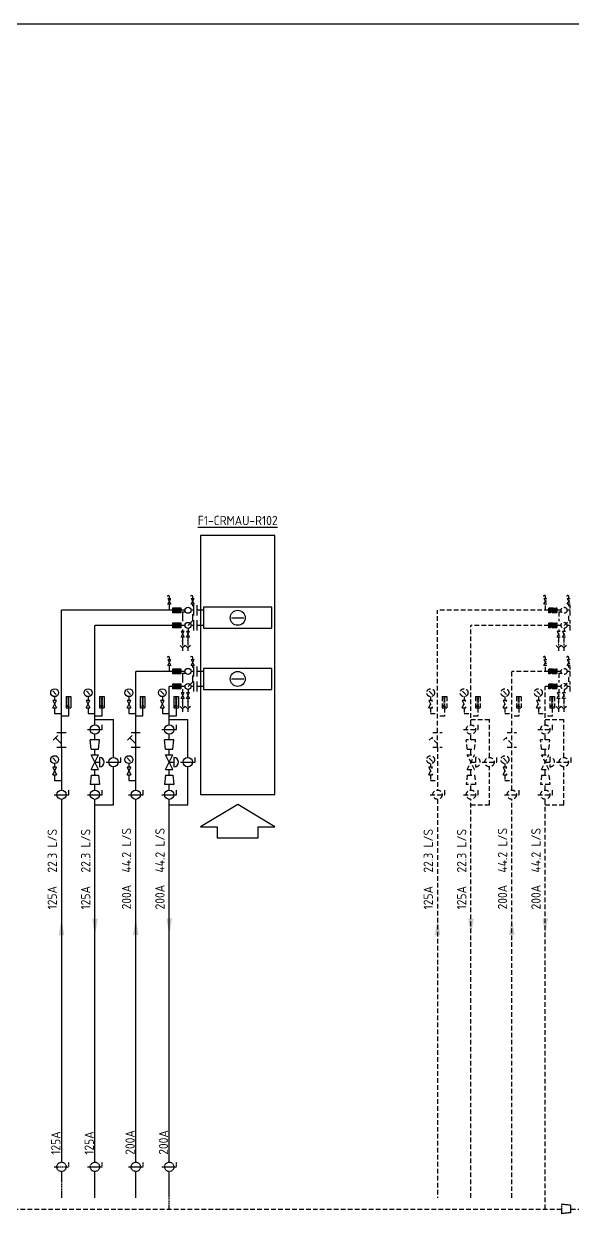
# Model space of a CAD drawing. Extents: x 41012 to 42076, y 83851 to 85507.
# Drawn here: x 41744.8 to 41892.4, y 85186.7 to 85507.1 of the extents above; entities that cross this region are included whole.
import ezdxf
from ezdxf.enums import TextEntityAlignment as Align

# ---------------------------------------------------------------- set-up
doc = ezdxf.new("R2010")
doc.units = 0
doc.header["$LTSCALE"] = 10
doc.linetypes.add('HIDDEN2', pattern=[0.1875, 0.125, -0.0625])
for name, color, linetype in [('DETL-TXT', 4, 'Continuous'), ('M-EQ-MAU', 22, 'Continuous'), ('M-EQPM-TXT', 4, 'Continuous'), ('M-PIPE-CHWR13', 94, 'Continuous'), ('M-PIPE-CHWR20', 110, 'Continuous'), ('M-PIPE-CHWS12', 130, 'Continuous'), ('M-PIPE-CHWS5', 160, 'Continuous'), ('M-PIPE-FITTING', 2, 'Continuous')]:
    doc.layers.add(name, color=color, linetype=linetype)
doc.styles.add('AA-TXT', font='isocp.shx', dxfattribs={"bigfont": 'chineset.shx'})

# ---------------------------------------------------------------- blocks, each defined once
blk = doc.blocks.new('DIM3')
blk.add_solid([(40, -6.7), (40, 6.7), (0, 0)])

msp = doc.modelspace()

# ---------------------------------------------------------------- hatches: boundary and pattern name
at = {"layer": 'M-PIPE-FITTING'}
h = msp.add_hatch(dxfattribs=at)
h.set_pattern_fill('ANSI37', color=256, scale=2.66144, style=0)
h.set_pattern_definition([(45, (41650.7903, 85160.6209), (-0.2352403, 0.2352403), []), (135, (41650.7903, 85160.6209), (-0.2352403, -0.2352403), [])])
h.paths.add_polyline_path([(41784.951, 85350.091), (41787.08, 85350.091), (41787.08, 85348.758), (41784.951, 85348.758)])
h = msp.add_hatch(dxfattribs=at)
h.set_pattern_fill('ANSI37', color=256, scale=2.66144, style=0)
h.set_pattern_definition([(45, (41650.7903, 85156.5709), (-0.2352403, 0.2352403), []), (135, (41650.7903, 85156.5709), (-0.2352403, -0.2352403), [])])
h.paths.add_polyline_path([(41784.951, 85346.041), (41787.08, 85346.041), (41787.08, 85344.708), (41784.951, 85344.708)])
h = msp.add_hatch(dxfattribs=at)
h.set_pattern_fill('ANSI37', color=256, scale=2.66144, style=0)
h.set_pattern_definition([(45, (41650.7903, 85144.18128), (-0.2352403, 0.2352403), []), (135, (41650.7903, 85144.18128), (-0.2352403, -0.2352403), [])])
h.paths.add_polyline_path([(41784.951, 85333.652), (41787.08, 85333.652), (41787.08, 85332.318), (41784.951, 85332.318)])
h = msp.add_hatch(dxfattribs=at)
h.set_pattern_fill('ANSI37', color=256, scale=2.66144, style=0)
h.set_pattern_definition([(45, (41650.7903, 85140.13128), (-0.2352403, 0.2352403), []), (135, (41650.7903, 85140.13128), (-0.2352403, -0.2352403), [])])
h.paths.add_polyline_path([(41784.951, 85329.602), (41787.08, 85329.602), (41787.08, 85328.268), (41784.951, 85328.268)])

# ---------------------------------------------------------------- linework, layer by layer
at = {"color": 252}
for points in [[(41888.523, 85341.383), (41889.014, 85341.383), (41888.768, 85339.91)], [(41889.969, 85341.383), (41890.46, 85341.383), (41890.215, 85339.91)], [(41888.523, 85324.943), (41889.014, 85324.943), (41888.768, 85323.47)], [(41889.969, 85324.943), (41890.46, 85324.943), (41890.215, 85323.47)]]:
    msp.add_solid(points, dxfattribs=at)
at = {"layer": 'DEFPOINTS', "color": 1}
msp.add_lwpolyline([(41365.567, 85507.146), (42076.347, 85507.146), (42076.347, 84936.686), (41365.567, 84936.686)], close=True, dxfattribs=at)
at = {"layer": 'M-EQ-MAU'}
for p, q in [((41791.5, 85348.066), (41791.5, 85350.783)), ((41793.189, 85349.425), (41791.5, 85349.425)), ((41791.5, 85344.016), (41791.5, 85346.733)), ((41793.189, 85345.375), (41791.5, 85345.375)), ((41800.705, 85347.4), (41804.072, 85347.4)), ((41791.5, 85331.626), (41791.5, 85334.344)), ((41793.189, 85332.985), (41791.5, 85332.985)), ((41791.5, 85327.576), (41791.5, 85330.294)), ((41800.705, 85330.96), (41804.072, 85330.96)), ((41793.189, 85328.935), (41791.5, 85328.935))]:
    msp.add_line(p, q, dxfattribs=at)
for points in [[(41812.389, 85299.867), (41812.389, 85369.57), (41792.389, 85369.57), (41792.389, 85299.867)], [(41811.589, 85350.221), (41793.189, 85350.221), (41793.189, 85344.578), (41811.589, 85344.578)], [(41811.589, 85333.781), (41793.189, 85333.781), (41793.189, 85328.139), (41811.589, 85328.139)], [(41796.864, 85291.22), (41796.864, 85288.199), (41807.913, 85288.199), (41807.913, 85291.22), (41812.389, 85291.22), (41802.389, 85297.182), (41792.389, 85291.22)]]:
    msp.add_lwpolyline(points, close=True, dxfattribs=at)
for centre in [(41802.389, 85347.4), (41802.389, 85330.96)]:
    msp.add_circle(centre, 2.02, dxfattribs=at)
at = {"layer": 'M-PIPE-CHWR13'}
for p, q in [((41763.951, 85318.59), (41763.951, 85345.375)), ((41784.951, 85345.375), (41763.951, 85345.375)), ((41788.208, 85345.375), (41787.08, 85345.375)), ((41790.618, 85345.375), (41789.824, 85345.375)), ((41790.618, 85344.016), (41790.618, 85346.733)), ((41763.951, 85320.09), (41768.941, 85320.09)), ((41768.941, 85309.835), (41768.941, 85320.09)), ((41763.951, 85314.59), (41763.951, 85316.09)), ((41763.951, 85310.585), (41763.951, 85312.085)), ((41768.941, 85297.081), (41768.941, 85307.335)), ((41763.951, 85305.085), (41763.951, 85306.585)), ((41763.951, 85301.081), (41763.951, 85302.581)), ((41763.951, 85201.001), (41763.951, 85298.581)), ((41763.951, 85297.081), (41768.941, 85297.081))]:
    msp.add_line(p, q, dxfattribs=at)
at = {"layer": 'M-PIPE-CHWR13', "color": 252, "linetype": 'HIDDEN2'}
for p, q in [((41865.171, 85318.59), (41865.171, 85345.375)), ((41886.171, 85345.375), (41865.171, 85345.375)), ((41889.428, 85345.375), (41888.301, 85345.375)), ((41891.839, 85345.375), (41891.044, 85345.375)), ((41891.839, 85344.016), (41891.839, 85346.733)), ((41865.171, 85320.09), (41870.162, 85320.09)), ((41870.162, 85309.835), (41870.162, 85320.09)), ((41865.171, 85314.59), (41865.171, 85316.09)), ((41865.171, 85310.585), (41865.171, 85312.085)), ((41870.162, 85297.081), (41870.162, 85307.335)), ((41865.171, 85305.085), (41865.171, 85306.585)), ((41865.171, 85301.081), (41865.171, 85302.581)), ((41865.171, 85191.375), (41865.171, 85298.581)), ((41865.171, 85297.081), (41870.162, 85297.081))]:
    msp.add_line(p, q, dxfattribs=at)
at = {"layer": 'M-PIPE-CHWR13', "color": 252, "linetype": 'HIDDEN2', "ltscale": 0.1}
msp.add_line((41763.951, 85191.375), (41763.951, 85198.501), dxfattribs=at)
at = {"layer": 'M-PIPE-CHWR13'}
msp.add_circle((41789.016, 85345.375), 0.808, dxfattribs=at)
at = {"layer": 'M-PIPE-CHWR13', "color": 252, "linetype": 'HIDDEN2'}
msp.add_circle((41890.236, 85345.375), 0.808, dxfattribs=at)
at = {"layer": 'M-PIPE-CHWR13'}
msp.add_solid([(41764.701, 85266.493), (41763.951, 85261.993), (41763.201, 85266.493)], dxfattribs=at)
at = {"layer": 'M-PIPE-CHWR13', "color": 252, "linetype": 'HIDDEN2'}
msp.add_solid([(41865.921, 85266.493), (41865.171, 85261.993), (41864.421, 85266.493)], dxfattribs=at)
at = {"layer": 'M-PIPE-CHWR20'}
for p, q in [((41790.618, 85327.576), (41790.618, 85330.294)), ((41784.951, 85328.935), (41783.951, 85328.935)), ((41783.951, 85318.59), (41783.951, 85328.935)), ((41788.208, 85328.935), (41787.08, 85328.935)), ((41790.618, 85328.935), (41789.824, 85328.935)), ((41783.951, 85320.09), (41788.941, 85320.09)), ((41788.941, 85309.835), (41788.941, 85320.09)), ((41783.951, 85314.59), (41783.951, 85316.09)), ((41783.951, 85310.585), (41783.951, 85312.085)), ((41788.941, 85297.081), (41788.941, 85307.335)), ((41783.951, 85305.085), (41783.951, 85306.585)), ((41783.951, 85301.081), (41783.951, 85302.581)), ((41783.951, 85201.001), (41783.951, 85298.581)), ((41783.951, 85297.081), (41788.941, 85297.081))]:
    msp.add_line(p, q, dxfattribs=at)
at = {"layer": 'M-PIPE-CHWR20', "color": 252, "linetype": 'HIDDEN2'}
for p, q in [((41891.839, 85327.576), (41891.839, 85330.294)), ((41886.171, 85328.935), (41885.171, 85328.935)), ((41885.171, 85318.59), (41885.171, 85328.935)), ((41889.428, 85328.935), (41888.301, 85328.935)), ((41891.839, 85328.935), (41891.044, 85328.935)), ((41885.171, 85320.09), (41890.162, 85320.09)), ((41890.162, 85309.835), (41890.162, 85320.09)), ((41885.171, 85314.59), (41885.171, 85316.09)), ((41885.171, 85310.585), (41885.171, 85312.085)), ((41890.162, 85297.081), (41890.162, 85307.335)), ((41885.171, 85305.085), (41885.171, 85306.585)), ((41885.171, 85301.081), (41885.171, 85302.581)), ((41885.171, 85188.402), (41885.171, 85298.581)), ((41885.171, 85297.081), (41890.162, 85297.081)), ((41498.285, 85188.402), (41889.556, 85188.402)), ((41892.061, 85188.402), (41996.201, 85188.402))]:
    msp.add_line(p, q, dxfattribs=at)
at = {"layer": 'M-PIPE-CHWR20', "color": 252, "linetype": 'HIDDEN2', "ltscale": 0.1}
msp.add_line((41783.951, 85188.402), (41783.951, 85198.501), dxfattribs=at)
at = {"layer": 'M-PIPE-CHWR20'}
msp.add_circle((41789.016, 85328.935), 0.808, dxfattribs=at)
at = {"layer": 'M-PIPE-CHWR20', "color": 252, "linetype": 'HIDDEN2'}
msp.add_circle((41890.236, 85328.935), 0.808, dxfattribs=at)
at = {"layer": 'M-PIPE-CHWR20'}
msp.add_solid([(41784.701, 85266.591), (41783.951, 85262.091), (41783.201, 85266.591)], dxfattribs=at)
at = {"layer": 'M-PIPE-CHWR20', "color": 252, "linetype": 'HIDDEN2'}
msp.add_solid([(41885.921, 85266.591), (41885.171, 85262.091), (41884.421, 85266.591)], dxfattribs=at)
at = {"layer": 'M-PIPE-CHWS12'}
for p, q in [((41774.951, 85316.585), (41774.951, 85332.985)), ((41784.951, 85332.985), (41774.951, 85332.985)), ((41788.208, 85332.985), (41787.08, 85332.985)), ((41790.618, 85332.985), (41789.824, 85332.985)), ((41790.618, 85331.626), (41790.618, 85334.344)), ((41774.951, 85301.081), (41774.951, 85312.586)), ((41774.951, 85201.001), (41774.951, 85298.581))]:
    msp.add_line(p, q, dxfattribs=at)
at = {"layer": 'M-PIPE-CHWS12', "color": 252, "linetype": 'HIDDEN2'}
for p, q in [((41876.171, 85316.585), (41876.171, 85332.985)), ((41886.171, 85332.985), (41876.171, 85332.985)), ((41889.428, 85332.985), (41888.301, 85332.985)), ((41891.839, 85332.985), (41891.044, 85332.985)), ((41891.839, 85331.626), (41891.839, 85334.344)), ((41876.171, 85301.081), (41876.171, 85312.586)), ((41876.171, 85191.375), (41876.171, 85298.581))]:
    msp.add_line(p, q, dxfattribs=at)
at = {"layer": 'M-PIPE-CHWS12', "color": 252, "linetype": 'HIDDEN2', "ltscale": 0.1}
msp.add_line((41774.951, 85191.375), (41774.951, 85198.501), dxfattribs=at)
at = {"layer": 'M-PIPE-CHWS12'}
msp.add_circle((41789.016, 85332.985), 0.808, dxfattribs=at)
at = {"layer": 'M-PIPE-CHWS12', "color": 252, "linetype": 'HIDDEN2'}
msp.add_circle((41890.236, 85332.985), 0.808, dxfattribs=at)
at = {"layer": 'M-PIPE-CHWS12'}
msp.add_solid([(41775.701, 85262.091), (41774.951, 85266.591), (41774.201, 85262.091)], dxfattribs=at)
at = {"layer": 'M-PIPE-CHWS12', "color": 252, "linetype": 'HIDDEN2'}
msp.add_solid([(41876.921, 85262.091), (41876.171, 85266.591), (41875.421, 85262.091)], dxfattribs=at)
at = {"layer": 'M-PIPE-CHWS5'}
for p, q in [((41754.951, 85316.585), (41754.951, 85349.425)), ((41784.951, 85349.425), (41754.951, 85349.425)), ((41788.208, 85349.425), (41787.08, 85349.425)), ((41790.618, 85349.425), (41789.824, 85349.425)), ((41790.618, 85348.066), (41790.618, 85350.783)), ((41754.951, 85312.586), (41754.951, 85301.081)), ((41754.951, 85298.581), (41754.951, 85201.001))]:
    msp.add_line(p, q, dxfattribs=at)
at = {"layer": 'M-PIPE-CHWS5', "color": 252, "linetype": 'HIDDEN2'}
for p, q in [((41856.171, 85316.585), (41856.171, 85349.425)), ((41886.171, 85349.425), (41856.171, 85349.425)), ((41889.428, 85349.425), (41888.301, 85349.425)), ((41891.839, 85349.425), (41891.044, 85349.425)), ((41891.839, 85348.066), (41891.839, 85350.783)), ((41856.171, 85312.586), (41856.171, 85301.081)), ((41856.171, 85298.581), (41856.171, 85191.375))]:
    msp.add_line(p, q, dxfattribs=at)
at = {"layer": 'M-PIPE-CHWS5', "color": 252, "linetype": 'HIDDEN2', "ltscale": 0.1}
msp.add_line((41754.951, 85198.501), (41754.951, 85191.375), dxfattribs=at)
at = {"layer": 'M-PIPE-CHWS5'}
msp.add_circle((41789.016, 85349.425), 0.808, dxfattribs=at)
at = {"layer": 'M-PIPE-CHWS5', "color": 252, "linetype": 'HIDDEN2'}
msp.add_circle((41890.236, 85349.425), 0.808, dxfattribs=at)
at = {"layer": 'M-PIPE-CHWS5'}
msp.add_solid([(41755.701, 85261.993), (41754.951, 85266.493), (41754.201, 85261.993)], dxfattribs=at)
at = {"layer": 'M-PIPE-CHWS5', "color": 252, "linetype": 'HIDDEN2'}
msp.add_solid([(41856.921, 85261.993), (41856.171, 85266.493), (41855.421, 85261.993)], dxfattribs=at)
at = {"layer": 'M-PIPE-FITTING'}
for p, q in [((41783.616, 85351.025), (41784.416, 85352.624)), ((41783.616, 85352.624), (41784.416, 85351.025)), ((41783.616, 85352.624), (41784.416, 85352.624)), ((41784.016, 85352.624), (41784.016, 85353.133)), ((41789.888, 85352.624), (41790.688, 85352.624)), ((41789.888, 85351.025), (41790.688, 85352.624)), ((41789.888, 85352.624), (41790.688, 85351.025)), ((41790.288, 85352.624), (41790.288, 85353.133)), ((41784.416, 85351.025), (41783.616, 85351.025)), ((41784.016, 85349.425), (41784.016, 85351.025)), ((41787.569, 85348.968), (41788.349, 85348.968)), ((41787.569, 85348.968), (41787.569, 85346.455)), ((41790.688, 85351.025), (41789.888, 85351.025)), ((41790.288, 85350.505), (41790.288, 85351.025)), ((41790.288, 85346.647), (41790.288, 85348.345)), ((41789.016, 85345.375), (41790.288, 85346.647)), ((41787.17, 85343.775), (41787.969, 85342.175)), ((41787.17, 85342.175), (41787.969, 85343.775)), ((41787.17, 85343.775), (41787.969, 85343.775)), ((41787.969, 85342.175), (41787.17, 85342.175)), ((41787.548, 85342.175), (41787.548, 85339.91)), ((41787.569, 85344.295), (41787.569, 85343.775)), ((41788.616, 85343.775), (41789.416, 85342.175)), ((41788.616, 85342.175), (41789.416, 85343.775)), ((41788.616, 85343.775), (41789.416, 85343.775)), ((41789.416, 85342.175), (41788.616, 85342.175)), ((41788.994, 85342.175), (41788.994, 85339.91)), ((41789.016, 85344.567), (41789.016, 85343.775)), ((41786.858, 85339.97), (41787.548, 85339.346)), ((41788.238, 85339.97), (41787.548, 85339.346)), ((41787.548, 85339.346), (41787.548, 85338.523)), ((41788.305, 85339.97), (41788.994, 85339.346)), ((41789.684, 85339.97), (41788.994, 85339.346)), ((41788.994, 85339.346), (41788.994, 85338.523)), ((41783.616, 85336.185), (41784.416, 85336.185)), ((41783.616, 85336.185), (41784.416, 85334.585)), ((41783.616, 85334.585), (41784.416, 85336.185)), ((41784.016, 85336.185), (41784.016, 85336.693)), ((41789.888, 85336.185), (41790.688, 85336.185)), ((41789.888, 85336.185), (41790.688, 85334.585)), ((41789.888, 85334.585), (41790.688, 85336.185)), ((41790.288, 85336.185), (41790.288, 85336.693)), ((41784.416, 85334.585), (41783.616, 85334.585)), ((41784.016, 85332.985), (41784.016, 85334.585)), ((41787.569, 85332.528), (41788.349, 85332.528)), ((41787.569, 85332.528), (41787.569, 85330.015)), ((41790.688, 85334.585), (41789.888, 85334.585)), ((41790.288, 85334.065), (41790.288, 85334.585)), ((41789.016, 85328.935), (41790.288, 85330.208)), ((41790.288, 85330.208), (41790.288, 85331.905)), ((41753.561, 85326.8), (41752.641, 85327.719)), ((41753.103, 85326.196), (41753.103, 85325.194)), ((41756.172, 85326.209), (41757.428, 85326.209)), ((41756.172, 85326.209), (41756.172, 85323.194)), ((41756.8, 85325.948), (41756.8, 85323.877)), ((41757.428, 85326.209), (41757.428, 85323.194)), ((41762.561, 85326.8), (41761.641, 85327.719)), ((41762.103, 85326.196), (41762.103, 85325.194)), ((41765.172, 85326.209), (41766.428, 85326.209)), ((41765.172, 85326.209), (41765.172, 85323.194)), ((41765.8, 85325.948), (41765.8, 85323.877)), ((41766.428, 85326.209), (41766.428, 85323.194)), ((41773.561, 85326.8), (41772.641, 85327.719)), ((41773.103, 85326.196), (41773.103, 85325.194)), ((41776.172, 85326.209), (41777.428, 85326.209)), ((41776.172, 85326.209), (41776.172, 85323.194)), ((41776.8, 85325.948), (41776.8, 85323.877)), ((41777.428, 85326.209), (41777.428, 85323.194)), ((41782.561, 85326.8), (41781.641, 85327.719)), ((41782.103, 85326.196), (41782.103, 85325.194)), ((41785.172, 85326.209), (41786.428, 85326.209)), ((41785.172, 85326.209), (41785.172, 85323.194)), ((41785.8, 85325.948), (41785.8, 85323.877)), ((41786.428, 85326.209), (41786.428, 85323.194)), ((41787.17, 85325.735), (41787.969, 85327.335)), ((41787.17, 85327.335), (41787.969, 85325.735)), ((41787.17, 85327.335), (41787.969, 85327.335)), ((41787.569, 85328.184), (41787.569, 85327.335)), ((41788.616, 85325.735), (41789.416, 85327.335)), ((41788.616, 85327.335), (41789.416, 85325.735)), ((41788.616, 85327.335), (41789.416, 85327.335)), ((41789.016, 85328.127), (41789.016, 85327.335)), ((41753.602, 85325.194), (41752.603, 85325.194)), ((41752.603, 85323.194), (41753.602, 85325.194)), ((41752.603, 85325.194), (41753.602, 85323.194)), ((41752.603, 85323.194), (41753.602, 85323.194)), ((41753.103, 85323.194), (41753.103, 85321.69)), ((41756.172, 85323.194), (41757.428, 85323.194)), ((41756.549, 85325.803), (41757.051, 85325.803)), ((41756.549, 85325.301), (41757.051, 85325.301)), ((41756.549, 85324.798), (41757.051, 85324.798)), ((41756.549, 85324.296), (41757.051, 85324.296)), ((41756.8, 85323.194), (41756.8, 85320.965)), ((41762.602, 85325.194), (41761.603, 85325.194)), ((41761.603, 85323.194), (41762.602, 85325.194)), ((41761.603, 85325.194), (41762.602, 85323.194)), ((41761.603, 85323.194), (41762.602, 85323.194)), ((41762.103, 85323.194), (41762.103, 85321.69)), ((41765.172, 85323.194), (41766.428, 85323.194)), ((41765.549, 85325.803), (41766.051, 85325.803)), ((41765.549, 85325.301), (41766.051, 85325.301)), ((41765.549, 85324.798), (41766.051, 85324.798)), ((41765.549, 85324.296), (41766.051, 85324.296)), ((41765.8, 85323.194), (41765.8, 85320.965)), ((41773.602, 85325.194), (41772.603, 85325.194)), ((41772.603, 85323.194), (41773.602, 85325.194)), ((41772.603, 85325.194), (41773.602, 85323.194)), ((41772.603, 85323.194), (41773.602, 85323.194)), ((41773.103, 85323.194), (41773.103, 85321.69)), ((41776.172, 85323.194), (41777.428, 85323.194)), ((41776.549, 85325.803), (41777.051, 85325.803)), ((41776.549, 85325.301), (41777.051, 85325.301)), ((41776.549, 85324.798), (41777.051, 85324.798)), ((41776.549, 85324.296), (41777.051, 85324.296)), ((41776.8, 85323.194), (41776.8, 85320.965)), ((41782.602, 85325.194), (41781.603, 85325.194)), ((41781.603, 85323.194), (41782.602, 85325.194)), ((41781.603, 85325.194), (41782.602, 85323.194)), ((41781.603, 85323.194), (41782.602, 85323.194)), ((41782.103, 85323.194), (41782.103, 85321.69)), ((41785.172, 85323.194), (41786.428, 85323.194)), ((41785.549, 85325.803), (41786.051, 85325.803)), ((41785.549, 85325.301), (41786.051, 85325.301)), ((41785.549, 85324.798), (41786.051, 85324.798)), ((41785.549, 85324.296), (41786.051, 85324.296)), ((41785.8, 85323.194), (41785.8, 85320.965)), ((41786.858, 85323.53), (41787.548, 85322.906)), ((41787.969, 85325.735), (41787.17, 85325.735)), ((41787.548, 85325.735), (41787.548, 85323.47)), ((41788.238, 85323.53), (41787.548, 85322.906)), ((41787.548, 85322.906), (41787.548, 85322.084)), ((41788.305, 85323.53), (41788.994, 85322.906)), ((41789.416, 85325.735), (41788.616, 85325.735)), ((41788.994, 85325.735), (41788.994, 85323.47)), ((41789.684, 85323.53), (41788.994, 85322.906)), ((41788.994, 85322.906), (41788.994, 85322.084)), ((41753.103, 85321.69), (41754.951, 85321.69)), ((41756.8, 85320.965), (41754.951, 85320.965)), ((41762.103, 85321.69), (41763.951, 85321.69)), ((41765.8, 85320.965), (41763.951, 85320.965)), ((41773.103, 85321.69), (41774.951, 85321.69)), ((41776.8, 85320.965), (41774.951, 85320.965)), ((41782.103, 85321.69), (41783.951, 85321.69)), ((41785.8, 85320.965), (41783.951, 85320.965)), ((41753.699, 85316.585), (41756.174, 85316.585)), ((41754.951, 85312.586), (41754.951, 85316.585)), ((41773.699, 85316.585), (41776.174, 85316.585)), ((41774.951, 85312.586), (41774.951, 85316.585)), ((41781.976, 85317.34), (41785.927, 85317.34)), ((41785.927, 85317.34), (41785.927, 85318.593)), ((41752.731, 85314.45), (41753.998, 85315.717)), ((41754.951, 85313.497), (41753.365, 85315.083)), ((41762.949, 85312.085), (41762.699, 85314.59)), ((41765.204, 85314.59), (41762.699, 85314.59)), ((41764.953, 85312.085), (41765.204, 85314.59)), ((41772.731, 85314.45), (41773.998, 85315.717)), ((41774.951, 85313.497), (41773.365, 85315.083)), ((41785.204, 85314.59), (41782.699, 85314.59)), ((41782.949, 85312.085), (41782.699, 85314.59)), ((41784.953, 85312.085), (41785.204, 85314.59)), ((41753.699, 85312.586), (41756.174, 85312.586)), ((41762.949, 85312.085), (41764.953, 85312.085)), ((41762.951, 85310.585), (41764.951, 85310.585)), ((41762.951, 85306.585), (41764.951, 85310.585)), ((41764.951, 85306.585), (41762.951, 85310.585)), ((41773.699, 85312.586), (41776.174, 85312.586)), ((41782.949, 85312.085), (41784.953, 85312.085)), ((41784.951, 85306.585), (41782.951, 85310.585)), ((41782.951, 85306.585), (41784.951, 85310.585)), ((41782.951, 85310.585), (41784.951, 85310.585)), ((41753.602, 85307.194), (41752.603, 85307.194)), ((41752.603, 85305.194), (41753.602, 85307.194)), ((41752.603, 85307.194), (41753.602, 85305.194)), ((41753.561, 85308.8), (41752.641, 85309.719)), ((41753.103, 85308.196), (41753.103, 85307.194)), ((41763.951, 85308.585), (41765.213, 85308.585)), ((41765.213, 85309.835), (41765.213, 85307.318)), ((41766.966, 85308.585), (41770.917, 85308.585)), ((41770.917, 85308.585), (41770.917, 85309.839)), ((41773.602, 85307.194), (41772.603, 85307.194)), ((41772.603, 85305.194), (41773.602, 85307.194)), ((41772.603, 85307.194), (41773.602, 85305.194)), ((41773.561, 85308.8), (41772.641, 85309.719)), ((41773.103, 85308.196), (41773.103, 85307.194)), ((41783.951, 85308.585), (41785.213, 85308.585)), ((41785.213, 85309.835), (41785.213, 85307.318)), ((41786.966, 85308.585), (41790.917, 85308.585)), ((41790.917, 85308.585), (41790.917, 85309.839)), ((41752.603, 85305.194), (41753.602, 85305.194)), ((41753.103, 85305.194), (41753.103, 85303.69)), ((41753.103, 85303.69), (41754.951, 85303.69)), ((41762.949, 85305.085), (41762.699, 85302.581)), ((41762.949, 85305.085), (41764.953, 85305.085)), ((41762.951, 85306.585), (41764.951, 85306.585)), ((41764.953, 85305.085), (41765.204, 85302.581)), ((41772.603, 85305.194), (41773.602, 85305.194)), ((41773.103, 85305.194), (41773.103, 85303.69)), ((41773.103, 85303.69), (41774.951, 85303.69)), ((41782.949, 85305.085), (41782.699, 85302.581)), ((41782.949, 85305.085), (41784.953, 85305.085)), ((41782.951, 85306.585), (41784.951, 85306.585)), ((41784.953, 85305.085), (41785.204, 85302.581)), ((41756.927, 85299.831), (41756.927, 85301.084)), ((41765.204, 85302.581), (41762.699, 85302.581)), ((41765.927, 85299.831), (41765.927, 85301.084)), ((41776.927, 85299.831), (41776.927, 85301.084)), ((41785.204, 85302.581), (41782.699, 85302.581)), ((41785.927, 85299.831), (41785.927, 85301.084)), ((41752.976, 85299.831), (41756.927, 85299.831)), ((41761.976, 85299.831), (41765.927, 85299.831)), ((41772.976, 85299.831), (41776.927, 85299.831)), ((41781.976, 85299.831), (41785.927, 85299.831))]:
    msp.add_line(p, q, dxfattribs=at)
at = {"layer": 'M-PIPE-FITTING', "color": 252, "linetype": 'HIDDEN2'}
for p, q in [((41884.836, 85351.025), (41885.636, 85352.624)), ((41884.836, 85352.624), (41885.636, 85351.025)), ((41884.836, 85352.624), (41885.636, 85352.624)), ((41885.236, 85352.624), (41885.236, 85353.133)), ((41891.108, 85352.624), (41891.908, 85352.624)), ((41891.108, 85351.025), (41891.908, 85352.624)), ((41891.108, 85352.624), (41891.908, 85351.025)), ((41891.508, 85352.624), (41891.508, 85353.133)), ((41885.636, 85351.025), (41884.836, 85351.025)), ((41885.236, 85349.425), (41885.236, 85351.025)), ((41886.171, 85350.091), (41888.301, 85350.091)), ((41886.171, 85348.758), (41886.171, 85350.091)), ((41888.301, 85348.758), (41886.171, 85348.758)), ((41888.301, 85350.091), (41888.301, 85348.758)), ((41888.79, 85348.968), (41889.569, 85348.968)), ((41888.79, 85348.968), (41888.79, 85346.455)), ((41891.908, 85351.025), (41891.108, 85351.025)), ((41891.508, 85350.505), (41891.508, 85351.025)), ((41891.508, 85346.647), (41891.508, 85348.345)), ((41886.171, 85346.041), (41888.301, 85346.041)), ((41886.171, 85344.708), (41886.171, 85346.041)), ((41888.301, 85346.041), (41888.301, 85344.708)), ((41890.236, 85345.375), (41891.508, 85346.647)), ((41888.301, 85344.708), (41886.171, 85344.708)), ((41888.39, 85343.775), (41889.19, 85342.175)), ((41888.39, 85342.175), (41889.19, 85343.775)), ((41888.39, 85343.775), (41889.19, 85343.775)), ((41889.19, 85342.175), (41888.39, 85342.175)), ((41888.768, 85342.175), (41888.768, 85339.91)), ((41888.79, 85344.295), (41888.79, 85343.775)), ((41889.836, 85343.775), (41890.636, 85342.175)), ((41889.836, 85342.175), (41890.636, 85343.775)), ((41889.836, 85343.775), (41890.636, 85343.775)), ((41890.636, 85342.175), (41889.836, 85342.175)), ((41890.215, 85342.175), (41890.215, 85339.91)), ((41890.236, 85344.567), (41890.236, 85343.775)), ((41888.079, 85339.97), (41888.768, 85339.346)), ((41889.458, 85339.97), (41888.768, 85339.346)), ((41888.768, 85339.346), (41888.768, 85338.523)), ((41889.525, 85339.97), (41890.215, 85339.346)), ((41890.904, 85339.97), (41890.215, 85339.346)), ((41890.215, 85339.346), (41890.215, 85338.523)), ((41884.836, 85336.185), (41885.636, 85336.185)), ((41884.836, 85336.185), (41885.636, 85334.585)), ((41884.836, 85334.585), (41885.636, 85336.185)), ((41885.236, 85336.185), (41885.236, 85336.693)), ((41891.108, 85336.185), (41891.908, 85336.185)), ((41891.108, 85336.185), (41891.908, 85334.585)), ((41891.108, 85334.585), (41891.908, 85336.185)), ((41891.508, 85336.185), (41891.508, 85336.693)), ((41885.636, 85334.585), (41884.836, 85334.585)), ((41885.236, 85332.985), (41885.236, 85334.585)), ((41886.171, 85333.652), (41888.301, 85333.652)), ((41886.171, 85332.318), (41886.171, 85333.652)), ((41888.301, 85332.318), (41886.171, 85332.318)), ((41888.301, 85333.652), (41888.301, 85332.318)), ((41888.79, 85332.528), (41889.569, 85332.528)), ((41888.79, 85332.528), (41888.79, 85330.015)), ((41891.908, 85334.585), (41891.108, 85334.585)), ((41891.508, 85334.065), (41891.508, 85334.585)), ((41886.171, 85329.602), (41888.301, 85329.602)), ((41886.171, 85328.268), (41886.171, 85329.602)), ((41888.301, 85329.602), (41888.301, 85328.268)), ((41890.236, 85328.935), (41891.508, 85330.208)), ((41891.508, 85330.208), (41891.508, 85331.905)), ((41854.781, 85326.8), (41853.861, 85327.719)), ((41854.323, 85326.196), (41854.323, 85325.194)), ((41857.392, 85326.209), (41858.648, 85326.209)), ((41857.392, 85326.209), (41857.392, 85323.194)), ((41858.02, 85325.948), (41858.02, 85323.877)), ((41858.648, 85326.209), (41858.648, 85323.194)), ((41863.781, 85326.8), (41862.861, 85327.719)), ((41863.323, 85326.196), (41863.323, 85325.194)), ((41866.392, 85326.209), (41867.648, 85326.209)), ((41866.392, 85326.209), (41866.392, 85323.194)), ((41867.02, 85325.948), (41867.02, 85323.877)), ((41867.648, 85326.209), (41867.648, 85323.194)), ((41874.781, 85326.8), (41873.861, 85327.719)), ((41874.323, 85326.196), (41874.323, 85325.194)), ((41877.392, 85326.209), (41878.648, 85326.209)), ((41877.392, 85326.209), (41877.392, 85323.194)), ((41878.02, 85325.948), (41878.02, 85323.877)), ((41878.648, 85326.209), (41878.648, 85323.194)), ((41883.781, 85326.8), (41882.861, 85327.719)), ((41883.323, 85326.196), (41883.323, 85325.194)), ((41888.301, 85328.268), (41886.171, 85328.268)), ((41886.392, 85326.209), (41887.648, 85326.209)), ((41886.392, 85326.209), (41886.392, 85323.194)), ((41887.02, 85325.948), (41887.02, 85323.877)), ((41887.648, 85326.209), (41887.648, 85323.194)), ((41888.39, 85325.735), (41889.19, 85327.335)), ((41888.39, 85327.335), (41889.19, 85325.735)), ((41888.39, 85327.335), (41889.19, 85327.335)), ((41888.79, 85328.184), (41888.79, 85327.335)), ((41889.836, 85325.735), (41890.636, 85327.335)), ((41889.836, 85327.335), (41890.636, 85325.735)), ((41889.836, 85327.335), (41890.636, 85327.335)), ((41890.236, 85328.127), (41890.236, 85327.335)), ((41854.823, 85325.194), (41853.823, 85325.194)), ((41853.823, 85323.194), (41854.823, 85325.194)), ((41853.823, 85325.194), (41854.823, 85323.194)), ((41853.823, 85323.194), (41854.823, 85323.194)), ((41854.323, 85323.194), (41854.323, 85321.69)), ((41857.392, 85323.194), (41858.648, 85323.194)), ((41857.769, 85325.803), (41858.271, 85325.803)), ((41857.769, 85325.301), (41858.271, 85325.301)), ((41857.769, 85324.798), (41858.271, 85324.798)), ((41857.769, 85324.296), (41858.271, 85324.296)), ((41858.02, 85323.194), (41858.02, 85320.965)), ((41863.823, 85325.194), (41862.823, 85325.194)), ((41862.823, 85323.194), (41863.823, 85325.194)), ((41862.823, 85325.194), (41863.823, 85323.194)), ((41862.823, 85323.194), (41863.823, 85323.194)), ((41863.323, 85323.194), (41863.323, 85321.69)), ((41866.392, 85323.194), (41867.648, 85323.194)), ((41866.769, 85325.803), (41867.271, 85325.803)), ((41866.769, 85325.301), (41867.271, 85325.301)), ((41866.769, 85324.798), (41867.271, 85324.798)), ((41866.769, 85324.296), (41867.271, 85324.296)), ((41867.02, 85323.194), (41867.02, 85320.965)), ((41874.823, 85325.194), (41873.823, 85325.194)), ((41873.823, 85323.194), (41874.823, 85325.194)), ((41873.823, 85325.194), (41874.823, 85323.194)), ((41873.823, 85323.194), (41874.823, 85323.194)), ((41874.323, 85323.194), (41874.323, 85321.69)), ((41877.392, 85323.194), (41878.648, 85323.194)), ((41877.769, 85325.803), (41878.271, 85325.803)), ((41877.769, 85325.301), (41878.271, 85325.301)), ((41877.769, 85324.798), (41878.271, 85324.798)), ((41877.769, 85324.296), (41878.271, 85324.296)), ((41878.02, 85323.194), (41878.02, 85320.965)), ((41883.823, 85325.194), (41882.823, 85325.194)), ((41882.823, 85323.194), (41883.823, 85325.194)), ((41882.823, 85325.194), (41883.823, 85323.194)), ((41882.823, 85323.194), (41883.823, 85323.194)), ((41883.323, 85323.194), (41883.323, 85321.69)), ((41886.392, 85323.194), (41887.648, 85323.194)), ((41886.769, 85325.803), (41887.271, 85325.803)), ((41886.769, 85325.301), (41887.271, 85325.301)), ((41886.769, 85324.798), (41887.271, 85324.798)), ((41886.769, 85324.296), (41887.271, 85324.296)), ((41887.02, 85323.194), (41887.02, 85320.965)), ((41888.079, 85323.53), (41888.768, 85322.906)), ((41889.19, 85325.735), (41888.39, 85325.735)), ((41888.768, 85325.735), (41888.768, 85323.47)), ((41889.458, 85323.53), (41888.768, 85322.906)), ((41888.768, 85322.906), (41888.768, 85322.084)), ((41889.525, 85323.53), (41890.215, 85322.906)), ((41890.636, 85325.735), (41889.836, 85325.735)), ((41890.215, 85325.735), (41890.215, 85323.47)), ((41890.904, 85323.53), (41890.215, 85322.906)), ((41890.215, 85322.906), (41890.215, 85322.084)), ((41854.323, 85321.69), (41856.171, 85321.69)), ((41858.02, 85320.965), (41856.171, 85320.965)), ((41863.323, 85321.69), (41865.171, 85321.69)), ((41867.02, 85320.965), (41865.171, 85320.965)), ((41874.323, 85321.69), (41876.171, 85321.69)), ((41878.02, 85320.965), (41876.171, 85320.965)), ((41883.323, 85321.69), (41885.171, 85321.69)), ((41887.02, 85320.965), (41885.171, 85320.965)), ((41854.919, 85316.585), (41857.394, 85316.585)), ((41856.171, 85312.586), (41856.171, 85316.585)), ((41863.196, 85317.34), (41867.147, 85317.34)), ((41867.147, 85317.34), (41867.147, 85318.593)), ((41874.919, 85316.585), (41877.394, 85316.585)), ((41876.171, 85312.586), (41876.171, 85316.585)), ((41883.196, 85317.34), (41887.147, 85317.34)), ((41887.147, 85317.34), (41887.147, 85318.593)), ((41853.952, 85314.45), (41855.218, 85315.717)), ((41856.171, 85313.497), (41854.585, 85315.083)), ((41864.17, 85312.085), (41863.919, 85314.59)), ((41866.424, 85314.59), (41863.919, 85314.59)), ((41866.173, 85312.085), (41866.424, 85314.59)), ((41873.952, 85314.45), (41875.218, 85315.717)), ((41876.171, 85313.497), (41874.585, 85315.083)), ((41886.424, 85314.59), (41883.919, 85314.59)), ((41884.17, 85312.085), (41883.919, 85314.59)), ((41886.173, 85312.085), (41886.424, 85314.59)), ((41854.919, 85312.586), (41857.394, 85312.586)), ((41864.17, 85312.085), (41866.173, 85312.085)), ((41864.171, 85310.585), (41866.171, 85310.585)), ((41864.171, 85306.585), (41866.171, 85310.585)), ((41866.171, 85306.585), (41864.171, 85310.585)), ((41874.919, 85312.586), (41877.394, 85312.586)), ((41884.17, 85312.085), (41886.173, 85312.085)), ((41886.171, 85306.585), (41884.171, 85310.585)), ((41884.171, 85306.585), (41886.171, 85310.585)), ((41884.171, 85310.585), (41886.171, 85310.585)), ((41854.823, 85307.194), (41853.823, 85307.194)), ((41853.823, 85305.194), (41854.823, 85307.194)), ((41853.823, 85307.194), (41854.823, 85305.194)), ((41854.781, 85308.8), (41853.861, 85309.719)), ((41854.323, 85308.196), (41854.323, 85307.194)), ((41865.171, 85308.585), (41866.434, 85308.585)), ((41866.434, 85309.835), (41866.434, 85307.318)), ((41868.186, 85308.585), (41872.137, 85308.585)), ((41872.137, 85308.585), (41872.137, 85309.839)), ((41874.823, 85307.194), (41873.823, 85307.194)), ((41873.823, 85305.194), (41874.823, 85307.194)), ((41873.823, 85307.194), (41874.823, 85305.194)), ((41874.781, 85308.8), (41873.861, 85309.719)), ((41874.323, 85308.196), (41874.323, 85307.194)), ((41885.171, 85308.585), (41886.434, 85308.585)), ((41886.434, 85309.835), (41886.434, 85307.318)), ((41888.186, 85308.585), (41892.137, 85308.585)), ((41892.137, 85308.585), (41892.137, 85309.839)), ((41853.823, 85305.194), (41854.823, 85305.194)), ((41854.323, 85305.194), (41854.323, 85303.69)), ((41854.323, 85303.69), (41856.171, 85303.69)), ((41864.17, 85305.085), (41863.919, 85302.581)), ((41864.17, 85305.085), (41866.173, 85305.085)), ((41864.171, 85306.585), (41866.171, 85306.585)), ((41866.173, 85305.085), (41866.424, 85302.581)), ((41873.823, 85305.194), (41874.823, 85305.194)), ((41874.323, 85305.194), (41874.323, 85303.69)), ((41874.323, 85303.69), (41876.171, 85303.69)), ((41884.17, 85305.085), (41883.919, 85302.581)), ((41884.17, 85305.085), (41886.173, 85305.085)), ((41884.171, 85306.585), (41886.171, 85306.585)), ((41886.173, 85305.085), (41886.424, 85302.581)), ((41858.147, 85299.831), (41858.147, 85301.084)), ((41866.424, 85302.581), (41863.919, 85302.581)), ((41867.147, 85299.831), (41867.147, 85301.084)), ((41878.147, 85299.831), (41878.147, 85301.084)), ((41886.424, 85302.581), (41883.919, 85302.581)), ((41887.147, 85299.831), (41887.147, 85301.084)), ((41854.196, 85299.831), (41858.147, 85299.831)), ((41863.196, 85299.831), (41867.147, 85299.831)), ((41874.196, 85299.831), (41878.147, 85299.831)), ((41883.196, 85299.831), (41887.147, 85299.831))]:
    msp.add_line(p, q, dxfattribs=at)
at = {"layer": 'M-PIPE-FITTING', "color": 252, "linetype": 'Continuous'}
for p, q in [((41886.171, 85349.828), (41886.435, 85350.091)), ((41886.171, 85349.358), (41886.905, 85350.091)), ((41886.171, 85348.887), (41887.375, 85350.091)), ((41887.094, 85348.758), (41886.171, 85349.68)), ((41886.623, 85348.758), (41886.171, 85349.21)), ((41887.564, 85348.758), (41886.231, 85350.091)), ((41886.513, 85348.758), (41887.846, 85350.091)), ((41888.035, 85348.758), (41886.701, 85350.091)), ((41886.983, 85348.758), (41888.301, 85350.075)), ((41888.301, 85348.962), (41887.172, 85350.091)), ((41887.454, 85348.758), (41888.301, 85349.605)), ((41888.301, 85349.433), (41887.642, 85350.091)), ((41887.924, 85348.758), (41888.301, 85349.134)), ((41888.301, 85349.903), (41888.113, 85350.091)), ((41886.171, 85345.778), (41886.435, 85346.041)), ((41886.171, 85345.308), (41886.905, 85346.041)), ((41886.171, 85344.837), (41887.375, 85346.041)), ((41887.094, 85344.708), (41886.171, 85345.63)), ((41886.623, 85344.708), (41886.171, 85345.16)), ((41887.564, 85344.708), (41886.231, 85346.041)), ((41886.513, 85344.708), (41887.846, 85346.041)), ((41888.035, 85344.708), (41886.701, 85346.041)), ((41886.983, 85344.708), (41888.301, 85346.025)), ((41888.301, 85344.912), (41887.172, 85346.041)), ((41887.454, 85344.708), (41888.301, 85345.555)), ((41888.301, 85345.383), (41887.642, 85346.041)), ((41888.301, 85345.853), (41888.113, 85346.041)), ((41887.924, 85344.708), (41888.301, 85345.084)), ((41886.171, 85333.388), (41886.435, 85333.652)), ((41886.171, 85332.918), (41886.905, 85333.652)), ((41886.171, 85332.447), (41887.375, 85333.652)), ((41887.094, 85332.318), (41886.171, 85333.24)), ((41886.623, 85332.318), (41886.171, 85332.77)), ((41887.564, 85332.318), (41886.231, 85333.652)), ((41886.513, 85332.318), (41887.846, 85333.652)), ((41888.035, 85332.318), (41886.701, 85333.652)), ((41886.983, 85332.318), (41888.301, 85333.636)), ((41888.301, 85332.523), (41887.172, 85333.652)), ((41887.454, 85332.318), (41888.301, 85333.165)), ((41888.301, 85332.993), (41887.642, 85333.652)), ((41887.924, 85332.318), (41888.301, 85332.695)), ((41888.301, 85333.464), (41888.113, 85333.652)), ((41886.171, 85329.338), (41886.435, 85329.602)), ((41886.171, 85328.868), (41886.905, 85329.602)), ((41886.171, 85328.397), (41887.375, 85329.602)), ((41887.094, 85328.268), (41886.171, 85329.19)), ((41887.564, 85328.268), (41886.231, 85329.602)), ((41886.513, 85328.268), (41887.846, 85329.602)), ((41888.035, 85328.268), (41886.701, 85329.602)), ((41886.983, 85328.268), (41888.301, 85329.586)), ((41888.301, 85328.473), (41887.172, 85329.602)), ((41887.454, 85328.268), (41888.301, 85329.115)), ((41888.301, 85328.943), (41887.642, 85329.602)), ((41888.301, 85329.414), (41888.113, 85329.602)), ((41886.623, 85328.268), (41886.171, 85328.72)), ((41887.924, 85328.268), (41888.301, 85328.645))]:
    msp.add_line(p, q, dxfattribs=at)
at = {"layer": 'M-PIPE-FITTING', "linetype": 'ByBlock'}
for p, q in [((41761.976, 85317.34), (41765.927, 85317.34)), ((41765.927, 85317.34), (41765.927, 85318.593))]:
    msp.add_line(p, q, dxfattribs=at)
at = {"layer": 'M-PIPE-FITTING', "color": 252, "linetype": 'HIDDEN2', "ltscale": 0.1}
for p, q in [((41756.927, 85199.751), (41756.927, 85201.004)), ((41765.927, 85199.751), (41765.927, 85201.004)), ((41776.927, 85199.751), (41776.927, 85201.004)), ((41785.927, 85199.751), (41785.927, 85201.004)), ((41752.976, 85199.751), (41756.927, 85199.751)), ((41761.976, 85199.751), (41765.927, 85199.751)), ((41772.976, 85199.751), (41776.927, 85199.751)), ((41781.976, 85199.751), (41785.927, 85199.751)), ((41889.556, 85189.654), (41889.556, 85187.15)), ((41892.061, 85189.404), (41889.556, 85189.654)), ((41892.061, 85187.4), (41892.061, 85189.404)), ((41892.061, 85187.4), (41889.556, 85187.15))]:
    msp.add_line(p, q, dxfattribs=at)
at = {"layer": 'M-PIPE-FITTING'}
for points in [[(41784.951, 85350.091), (41787.08, 85350.091), (41787.08, 85348.758), (41784.951, 85348.758)], [(41784.951, 85346.041), (41787.08, 85346.041), (41787.08, 85344.708), (41784.951, 85344.708)], [(41784.951, 85333.652), (41787.08, 85333.652), (41787.08, 85332.318), (41784.951, 85332.318)], [(41784.951, 85329.602), (41787.08, 85329.602), (41787.08, 85328.268), (41784.951, 85328.268)]]:
    msp.add_lwpolyline(points, close=True, dxfattribs=at)
for centre, radius in [((41753.103, 85327.258), 1.062), ((41762.103, 85327.258), 1.062), ((41773.103, 85327.258), 1.062), ((41782.103, 85327.258), 1.062), ((41756.8, 85323.654), 0.223), ((41765.8, 85323.654), 0.223), ((41776.8, 85323.654), 0.223), ((41785.8, 85323.654), 0.223), ((41783.951, 85317.34), 1.25), ((41753.103, 85309.258), 1.062), ((41773.103, 85309.258), 1.062), ((41768.941, 85308.585), 1.25), ((41788.941, 85308.585), 1.25), ((41754.951, 85299.831), 1.25), ((41763.951, 85299.831), 1.25), ((41774.951, 85299.831), 1.25), ((41783.951, 85299.831), 1.25)]:
    msp.add_circle(centre, radius, dxfattribs=at)
at = {"layer": 'M-PIPE-FITTING', "color": 252, "linetype": 'HIDDEN2'}
for centre, radius in [((41854.323, 85327.258), 1.062), ((41863.323, 85327.258), 1.062), ((41874.323, 85327.258), 1.062), ((41883.323, 85327.258), 1.062), ((41858.02, 85323.654), 0.223), ((41867.02, 85323.654), 0.223), ((41878.02, 85323.654), 0.223), ((41887.02, 85323.654), 0.223), ((41865.171, 85317.34), 1.25), ((41885.171, 85317.34), 1.25), ((41854.323, 85309.258), 1.062), ((41874.323, 85309.258), 1.062), ((41870.162, 85308.585), 1.25), ((41890.162, 85308.585), 1.25), ((41856.171, 85299.831), 1.25), ((41865.171, 85299.831), 1.25), ((41876.171, 85299.831), 1.25), ((41885.171, 85299.831), 1.25)]:
    msp.add_circle(centre, radius, dxfattribs=at)
at = {"layer": 'M-PIPE-FITTING', "linetype": 'ByBlock'}
msp.add_circle((41763.951, 85317.34), 1.25, dxfattribs=at)
at = {"layer": 'M-PIPE-FITTING', "color": 252, "linetype": 'HIDDEN2', "ltscale": 0.1}
for centre in [(41754.951, 85199.751), (41763.951, 85199.751), (41774.951, 85199.751), (41783.951, 85199.751)]:
    msp.add_circle(centre, 1.25, dxfattribs=at)
at = {"layer": 'M-PIPE-FITTING'}
for centre, radius, start, end in [((41783.732, 85353.133), 0.284, 360, 180), ((41790.004, 85353.133), 0.284, 360, 180), ((41783.732, 85336.693), 0.284, 360, 180), ((41790.004, 85336.693), 0.284, 360, 180), ((41765.213, 85308.577), 1.259, 270, 90), ((41785.213, 85308.577), 1.259, 270, 90)]:
    msp.add_arc(centre, radius, start, end, dxfattribs=at)
at = {"layer": 'M-PIPE-FITTING', "color": 252, "linetype": 'HIDDEN2'}
for centre, radius, start, end in [((41884.952, 85353.133), 0.284, 360, 180), ((41891.225, 85353.133), 0.284, 360, 180), ((41884.952, 85336.693), 0.284, 360, 180), ((41891.225, 85336.693), 0.284, 360, 180), ((41866.434, 85308.577), 1.259, 270, 90), ((41886.434, 85308.577), 1.259, 270, 90)]:
    msp.add_arc(centre, radius, start, end, dxfattribs=at)

# ---------------------------------------------------------------- block references
at = {"layer": 'M-PIPE-FITTING', "xscale": -0.03681818181814833, "yscale": 0.03681818181814833, "zscale": 0.03681818181818144, "rotation": 270.0000000015922}
for p in [(41787.548, 85339.91), (41788.994, 85339.91), (41787.548, 85323.47), (41788.994, 85323.47)]:
    msp.add_blockref('DIM3', p, dxfattribs=at)

# ---------------------------------------------------------------- texts
at = {"layer": 'DETL-TXT', "style": 'AA-TXT'}
for s, p in [('44.2 L/S', (41773.707, 85278.883)), ('44.2 L/S', (41782.707, 85278.883)), ('22.3 L/S', (41753.707, 85278.883)), ('22.3 L/S', (41762.707, 85278.883)), ('125A', (41753.701, 85268.968)), ('125A', (41762.701, 85268.968)), ('200A', (41773.701, 85268.968)), ('200A', (41782.701, 85268.968))]:
    msp.add_text(s, height=2.5, rotation=90, dxfattribs=at).set_placement(p)
at = {"layer": 'DETL-TXT', "color": 252, "linetype": 'HIDDEN2', "style": 'AA-TXT'}
for s, p in [('44.2 L/S', (41874.927, 85278.883)), ('44.2 L/S', (41883.927, 85278.883)), ('22.3 L/S', (41854.927, 85278.883)), ('22.3 L/S', (41863.927, 85278.883)), ('125A', (41854.921, 85268.968)), ('125A', (41863.921, 85268.968)), ('200A', (41874.921, 85268.968)), ('200A', (41883.921, 85268.968))]:
    msp.add_text(s, height=2.5, rotation=90, dxfattribs=at).set_placement(p)
at = {"layer": 'DETL-TXT', "color": 252, "linetype": 'HIDDEN2', "ltscale": 0.1, "style": 'AA-TXT'}
for s, p in [('125A', (41754.661, 85202.988)), ('125A', (41763.661, 85202.988)), ('200A', (41774.661, 85202.988)), ('200A', (41783.661, 85202.988))]:
    msp.add_text(s, height=2.5, rotation=90, dxfattribs=at).set_placement(p)
at = {"layer": 'M-EQPM-TXT', "style": 'AA-TXT'}
msp.add_text('%%UF1-CRMAU-R102', height=2.5, dxfattribs=at).set_placement((41802.389, 85373.57), align=Align.MIDDLE)

doc.saveas('drawing.dxf')
